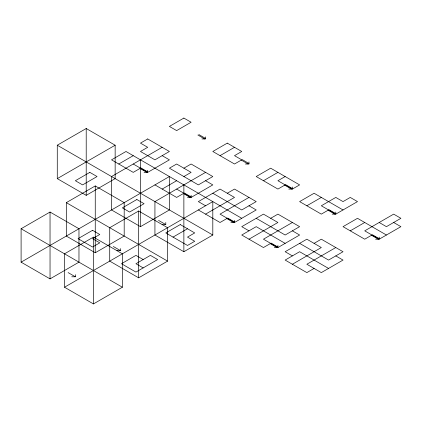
<?xml version="1.0" encoding="UTF-8"?>
<svg xmlns="http://www.w3.org/2000/svg" width="422" height="422" viewBox="0 0 422 422"><rect width="100%" height="100%" fill="white"/><g stroke="black" fill="none" stroke-linecap="round" stroke-linejoin="round"><path stroke-width="0.63" d="M57.271 145.215L86.209 128.51L115.148 145.215L115.148 178.633L86.209 195.339L57.271 178.633L57.271 145.215L212.809 235.017L212.809 201.6L64.508 287.224L64.508 253.812L93.441 237.106L122.38 253.812L122.38 287.224L93.441 303.93L64.508 287.224M57.271 178.633L115.148 145.215M118.761 164.01L133.231 155.66M21.1 228.75L50.039 212.044L78.972 228.75L78.972 262.162L50.039 278.873L21.1 262.162L21.1 228.75L122.38 287.224M66.312 202.644L95.251 185.938L124.189 202.644L124.189 236.062L95.251 252.767L66.312 236.062L66.312 202.644L167.592 261.118L167.592 227.706L138.659 211L109.72 227.706L109.72 261.118L138.659 277.829L167.592 261.118M162.169 147.304L111.529 176.544L111.529 209.956L140.468 226.661L169.401 209.956L169.401 176.544L21.1 262.162M140.468 168.188L133.231 172.366L111.529 159.838L125.999 151.482L241.748 218.311M183.871 168.188L191.108 164.01L212.809 176.544L198.34 184.894L169.401 168.188L176.639 164.01L191.108 172.366L183.871 176.544M162.169 189.072L176.639 180.721M220.041 155.66L234.511 147.304M205.572 172.366L154.932 201.6L154.932 235.017L183.871 251.723L212.809 235.017M183.871 193.25L176.639 197.427L154.932 184.894M227.279 193.25L234.511 189.072L256.212 201.6L241.748 209.956L212.809 193.25M205.572 214.133L234.511 197.427L220.041 189.072L198.34 201.6L205.572 205.778M263.449 180.721L277.919 172.366M173.02 237.106L187.489 228.75M248.98 197.427L220.041 214.133L234.511 222.484L256.212 209.956L248.98 205.778M285.151 176.544L277.919 180.721L292.388 189.072L299.62 184.894L270.681 168.188L256.212 176.544L277.919 189.072L285.151 184.894M227.279 218.311L220.041 222.484L198.34 209.956M270.681 218.311L277.919 214.133L299.62 226.661L285.151 235.017L256.212 218.311M248.98 239.195L277.919 222.484L263.449 214.133L241.748 226.661L248.98 230.839M306.852 205.778L321.321 197.427M292.388 222.484L263.449 239.195L277.919 247.545L299.62 235.017L292.388 230.839M270.681 243.367L263.449 247.545L241.748 235.017L256.212 226.661L285.151 243.367M328.559 209.956L321.321 214.133L299.62 201.6L314.089 193.25L343.028 209.956M314.089 243.367L321.321 239.195L343.028 251.723L328.559 260.073L299.62 243.367M292.388 264.251L321.321 247.545L306.852 239.195L285.151 251.723L292.388 255.901M350.26 230.839L364.729 222.484M335.791 247.545L306.852 264.251L321.321 272.607L343.028 260.073L335.791 255.901M314.089 268.429L306.852 272.607L285.151 260.073L299.62 251.723L328.559 268.429M371.961 235.017L364.729 239.195L343.028 226.661L357.492 218.311L386.431 235.017M201.959 138.954L205.572 138.954L205.572 136.865M245.361 164.01L248.98 164.01L248.98 161.927M144.081 172.366L147.7 172.366L169.401 159.838L162.169 155.66M288.769 189.072L292.388 189.072L292.388 186.983M187.489 197.427L191.108 197.427L212.809 184.894L205.572 180.721M332.172 214.133L335.791 214.133L357.492 201.6L350.26 197.427L343.028 201.6L335.791 197.427L321.321 205.778L335.791 214.133L335.791 212.044M230.892 222.484L234.511 222.484L234.511 220.4M162.169 224.573L165.788 224.573L165.788 222.484M375.58 239.195L379.199 239.195L400.9 226.661L393.668 222.484M274.3 247.545L277.919 247.545L277.919 245.456M116.952 250.679L120.571 250.679L120.571 248.59M71.74 276.785L75.359 276.785L75.359 274.696M379.199 222.484L386.431 226.661L400.9 218.311L393.668 214.133L364.729 230.839L379.199 239.195L379.199 237.106M198.794 134.512L205.572 138.432M242.196 159.574L248.98 163.488M285.604 184.636L292.388 188.55M329.007 209.697L335.791 213.611M372.415 234.753L379.199 238.673M197.886 135.035L204.67 138.954M241.294 160.096L248.078 164.01M284.697 185.158L291.481 189.072M328.105 210.219L334.889 214.133M371.513 235.276L378.291 239.195M140.916 167.93L147.7 171.844M184.324 192.986L191.108 196.905M227.727 218.047L234.511 221.961M271.135 243.109L277.919 247.023M133.231 164.01L147.7 172.366L147.7 170.277M176.639 189.072L191.108 197.427L191.108 195.339M140.014 168.452L146.798 172.366M183.417 193.508L190.201 197.427M226.825 218.57L233.609 222.484M270.233 243.631L277.011 247.545M158.551 220.4L165.788 224.573M143.179 259.556L135.942 255.379L121.478 263.729L135.942 272.084L157.649 259.556L150.411 255.379L135.942 263.729L143.179 267.907M113.339 246.501L120.571 250.679M68.121 272.607L75.359 276.785M183.871 184.894L183.871 251.723M140.468 159.838L140.468 226.661M138.659 211L138.659 277.829M95.251 185.938L95.251 252.767M93.441 237.106L93.441 303.93M86.209 128.51L86.209 195.339M50.039 212.044L50.039 278.873M89.828 172.366L75.359 180.721L82.591 184.894L97.06 176.544L89.828 172.366M147.7 138.954L140.468 143.127L147.7 147.304L140.468 151.482L154.932 159.838L169.401 151.482L147.7 138.954M183.871 118.07L169.401 126.421L176.639 130.598L191.108 122.248L183.871 118.07M227.279 143.127L212.809 151.482L234.511 164.01L241.748 159.838L234.511 155.66L241.748 151.482L227.279 143.127M136.849 199.516L122.38 207.867L129.612 212.044L144.081 203.689L136.849 199.516M92.539 230.317L78.07 238.673L92.539 247.023L99.771 242.845L92.539 238.673L99.771 234.495L92.539 230.317M180.252 224.573L165.788 232.928L187.489 245.456L194.721 241.278L187.489 237.106L194.721 232.928L180.252 224.573"/></g></svg>
